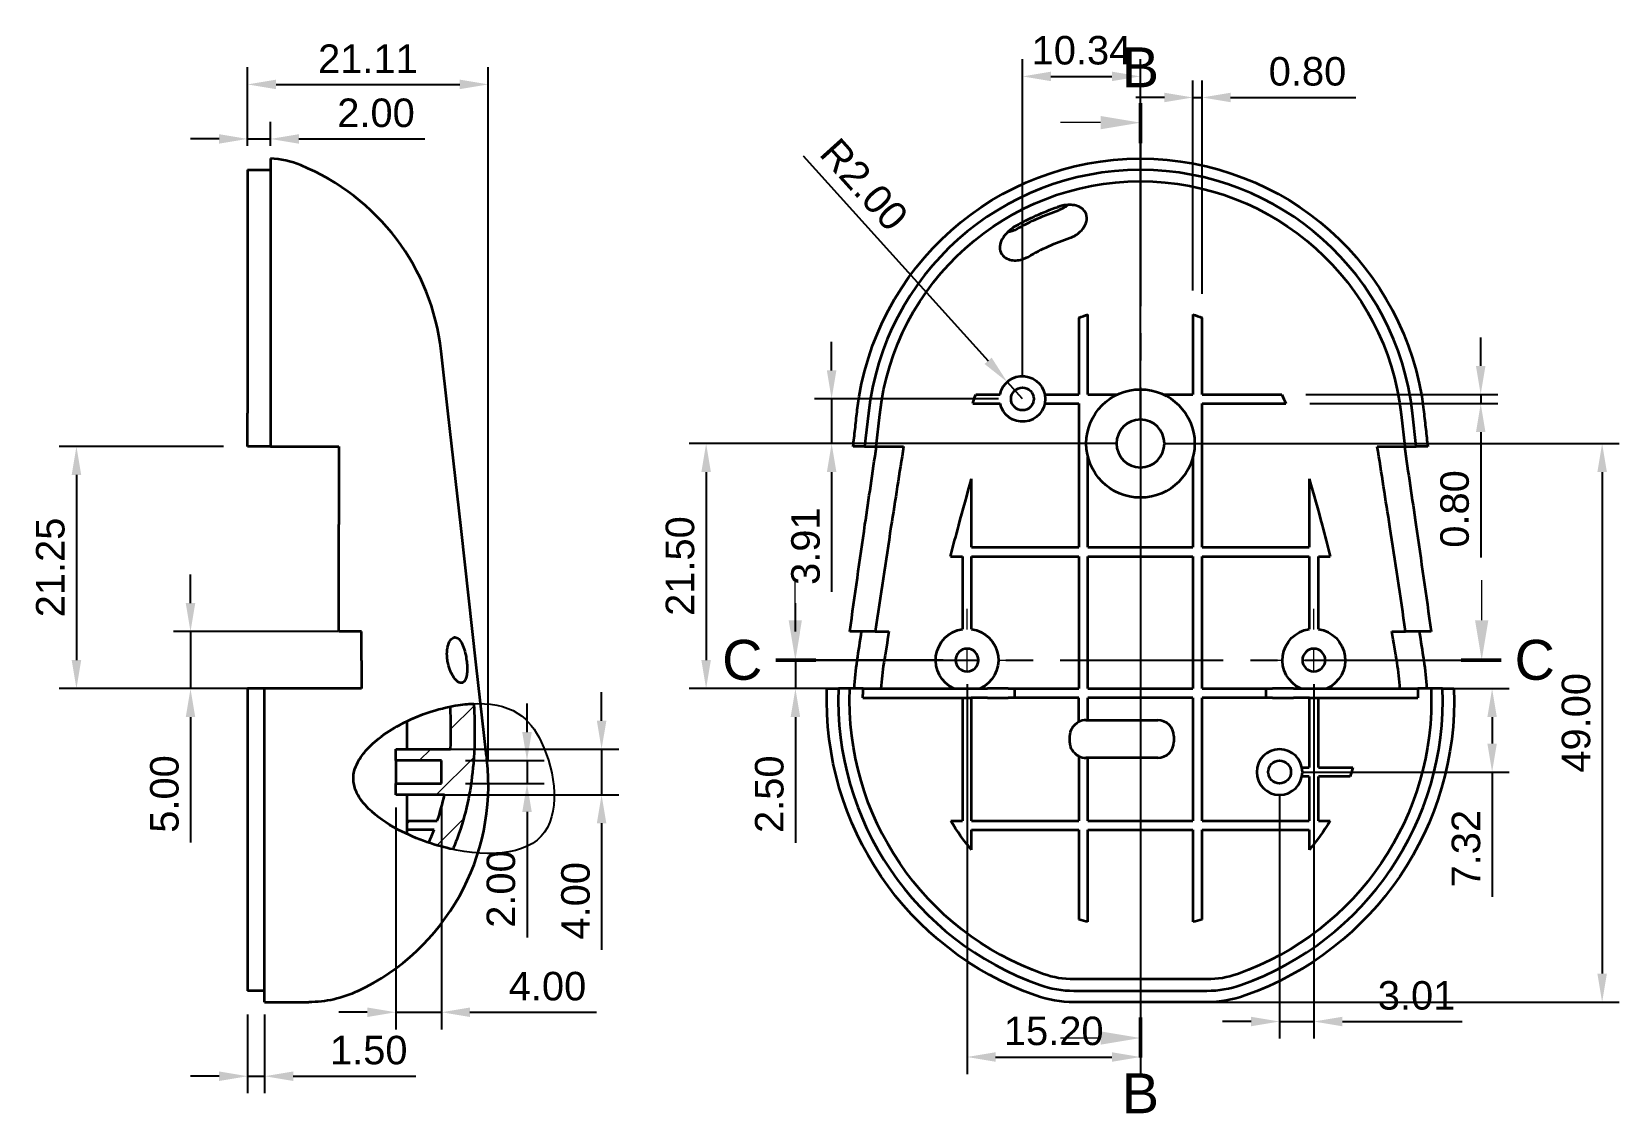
# Model space of a CAD drawing. Header units: millimetres. Extents: x 14 to 276, y 10 to 199.
# Drawn here: x 13.9 to 153, y 61.8 to 156.7 of the extents above; entities that cross this region are included whole.
import ezdxf

# ---------------------------------------------------------------- set-up
doc = ezdxf.new("R2010")
doc.units = ezdxf.units.MM
doc.header["$LTSCALE"] = 0.75
doc.linetypes.add('CENTER2', pattern=[28.575, 19.05, -3.175, 3.175, -3.175])
for name, color, linetype, lineweight in [('Breakout Section', 7, 'Continuous', 25), ('FD_Dimensions', 7, 'Continuous', 18), ('Hatching', 7, 'Continuous', 18), ('Section Lines', 7, 'CENTER2', 18), ('Smart Centers', 7, 'CENTER2', 18), ('Visible', 7, 'Continuous', 35)]:
    doc.layers.add(name, color=color, linetype=linetype, lineweight=lineweight)
doc.styles.get("Standard").update_dxf_attribs({"font": 'arial.ttf'})
doc.dimstyles.new('Dim-ISO-25', dxfattribs={"dimtxt": 2.5, "dimasz": 2.5, "dimexe": 1.5, "dimexo": 2.1, "dimgap": 1, "dimtad": 1, "dimzin": 0, "dimdsep": 46, "dimtxsty": 'Standard', "dimcen": 0, "dimazin": 0, "dimtp": 0.1, "dimtm": 0.1, "dimtfac": 0.72, "dimtmove": 0, "dimatfit": 3, "dimfxl": 1, "dimtzin": 0, "dimarcsym": 0})

# ---------------------------------------------------------------- blocks, each defined once
blk = doc.blocks.new('*U7')
at = {"layer": 'Smart Centers', "color": 0, "ltscale": 0.75, "transparency": 16777216}
blk.add_line((0, -36.450011), (0, 43.844778), dxfattribs=at)
blk = doc.blocks.new('*U10')
at = {"layer": 'Smart Centers', "color": 0, "ltscale": 0.75, "transparency": 16777216}
for p, q in [((0, 2.678906), (0, 4.5)), ((-15.058529, 0), (-2.678906, 0)), ((2.678906, 0), (4.5, 0)), ((0, -4.5), (0, -2.678906))]:
    blk.add_line(p, q, dxfattribs=at)
at = {"layer": 'Smart Centers', "color": 0, "linetype": 'Continuous', "ltscale": 0.75, "transparency": 16777216}
for p, q in [((-0.892969, 0), (0.892969, 0)), ((0, -0.892969), (0, 0.892969))]:
    blk.add_line(p, q, dxfattribs=at)
blk = doc.blocks.new('*U11')
at = {"layer": 'Smart Centers', "color": 0, "ltscale": 0.75, "transparency": 16777216}
for p, q in [((0, 2.678906), (0, 4.5)), ((-4.5, 0), (-2.678906, 0)), ((2.678906, 0), (14.716504, 0)), ((0, -4.5), (0, -2.678906))]:
    blk.add_line(p, q, dxfattribs=at)
at = {"layer": 'Smart Centers', "color": 0, "linetype": 'Continuous', "ltscale": 0.75, "transparency": 16777216}
for p, q in [((-0.892969, 0), (0.892969, 0)), ((0, -0.892969), (0, 0.892969))]:
    blk.add_line(p, q, dxfattribs=at)
blk = doc.blocks.new('*D59')
at = {"layer": 'Defpoints', "color": 0, "transparency": 16777216}
for p in [(53.887896, 152.056969), (32.779246, 144.556969), (53.887896, 90.601762)]:
    blk.add_point(p, dxfattribs=at)
at = {"layer": 'FD_Dimensions', "color": 0, "lineweight": -2, "transparency": 16777216}
for p, q in [((32.779246, 146.656969), (32.779246, 153.556969)), ((53.887896, 92.701762), (53.887896, 153.556969)), ((35.279246, 152.056969), (51.387896, 152.056969))]:
    blk.add_line(p, q, dxfattribs=at)
at = {"layer": 'FD_Dimensions', "color": 0, "transparency": 16777216}
for points in [[(35.279246, 152.473636), (35.279246, 151.640302), (32.779246, 152.056969)], [(51.387896, 152.473636), (51.387896, 151.640302), (53.887896, 152.056969)]]:
    blk.add_solid(points, dxfattribs=at)
at = {"layer": 'FD_Dimensions', "color": 0, "transparency": 16777216, "insert": (43.333571, 154.312085), "char_height": 2.5, "attachment_point": 5}
blk.add_mtext('21.11', dxfattribs=at)
blk = doc.blocks.new('*D60')
at = {"layer": 'Defpoints', "color": 0, "transparency": 16777216}
for p in [(123.461101, 124.856969), (123.79248, 124.056969), (140.88324, 124.056969)]:
    blk.add_point(p, dxfattribs=at)
at = {"layer": 'FD_Dimensions', "color": 0, "lineweight": -2, "transparency": 16777216}
for p, q in [((140.88324, 127.356969), (140.88324, 129.856969)), ((125.561101, 124.856969), (142.38324, 124.856969)), ((125.89248, 124.056969), (142.38324, 124.056969)), ((140.88324, 124.856969), (140.88324, 124.056969)), ((140.88324, 121.556969), (140.88324, 110.571635))]:
    blk.add_line(p, q, dxfattribs=at)
at = {"layer": 'FD_Dimensions', "color": 0, "transparency": 16777216}
for points in [[(140.466573, 127.356969), (141.299906, 127.356969), (140.88324, 124.856969)], [(140.466573, 121.556969), (141.299906, 121.556969), (140.88324, 124.056969)]]:
    blk.add_solid(points, dxfattribs=at)
at = {"layer": 'FD_Dimensions', "color": 0, "transparency": 16777216, "insert": (138.606807, 114.814302), "char_height": 2.5, "attachment_point": 5, "rotation": 90}
blk.add_mtext('0.80', dxfattribs=at)
blk = doc.blocks.new('*D61')
at = {"layer": 'Defpoints', "color": 0, "transparency": 16777216}
for p in [(111.05418, 120.556969), (72.9805, 99.056969), (106.45418, 99.056969)]:
    blk.add_point(p, dxfattribs=at)
at = {"layer": 'FD_Dimensions', "color": 0, "lineweight": -2, "transparency": 16777216}
for p, q in [((108.95418, 120.556969), (71.4805, 120.556969)), ((72.9805, 118.056969), (72.9805, 101.556969)), ((104.35418, 99.056969), (71.4805, 99.056969))]:
    blk.add_line(p, q, dxfattribs=at)
at = {"layer": 'FD_Dimensions', "color": 0, "transparency": 16777216}
for points in [[(72.563833, 118.056969), (73.397166, 118.056969), (72.9805, 120.556969)], [(72.563833, 101.556969), (73.397166, 101.556969), (72.9805, 99.056969)]]:
    blk.add_solid(points, dxfattribs=at)
at = {"layer": 'FD_Dimensions', "color": 0, "transparency": 16777216, "insert": (70.704067, 109.806969), "char_height": 2.5, "attachment_point": 5, "rotation": 90}
blk.add_mtext('21.50', dxfattribs=at)
blk = doc.blocks.new('*D62')
at = {"layer": 'Defpoints', "color": 0, "transparency": 16777216}
for p in [(126.25418, 101.556969), (123.24818, 91.739969), (123.24818, 69.854603)]:
    blk.add_point(p, dxfattribs=at)
at = {"layer": 'FD_Dimensions', "color": 0, "lineweight": -2, "transparency": 16777216}
for p, q in [((126.25418, 99.456969), (126.25418, 68.354603)), ((123.24818, 89.639969), (123.24818, 68.354603)), ((120.74818, 69.854603), (118.24818, 69.854603)), ((123.24818, 69.854603), (126.25418, 69.854603)), ((128.75418, 69.854603), (139.26373, 69.854603))]:
    blk.add_line(p, q, dxfattribs=at)
at = {"layer": 'FD_Dimensions', "color": 0, "transparency": 16777216}
for points in [[(120.74818, 70.27127), (120.74818, 69.437936), (123.24818, 69.854603)], [(128.75418, 70.27127), (128.75418, 69.437936), (126.25418, 69.854603)]]:
    blk.add_solid(points, dxfattribs=at)
at = {"layer": 'FD_Dimensions', "color": 0, "transparency": 16777216, "insert": (135.258955, 72.131888), "char_height": 2.5, "attachment_point": 5}
blk.add_mtext('3.01', dxfattribs=at)
blk = doc.blocks.new('*D63')
at = {"layer": 'Defpoints', "color": 0, "transparency": 16777216}
for p in [(122.639967, 99.056969), (141.881614, 99.056969), (123.24818, 91.739969)]:
    blk.add_point(p, dxfattribs=at)
at = {"layer": 'FD_Dimensions', "color": 0, "lineweight": -2, "transparency": 16777216}
for p, q in [((124.739967, 99.056969), (143.381614, 99.056969)), ((141.881614, 96.556969), (141.881614, 94.239969)), ((125.34818, 91.739969), (143.381614, 91.739969)), ((141.881614, 91.739969), (141.881614, 80.792152))]:
    blk.add_line(p, q, dxfattribs=at)
at = {"layer": 'FD_Dimensions', "color": 0, "transparency": 16777216}
for points in [[(141.464948, 96.556969), (142.298281, 96.556969), (141.881614, 99.056969)], [(141.464948, 94.239969), (142.298281, 94.239969), (141.881614, 91.739969)]]:
    blk.add_solid(points, dxfattribs=at)
at = {"layer": 'FD_Dimensions', "color": 0, "transparency": 16777216, "insert": (139.604329, 85.01606), "char_height": 2.5, "attachment_point": 5, "rotation": 90}
blk.add_mtext('7.32', dxfattribs=at)
blk = doc.blocks.new('*D64')
at = {"layer": 'Defpoints', "color": 0, "transparency": 16777216}
for p in [(111.05418, 152.759091), (100.71218, 124.468969), (111.05418, 120.556969)]:
    blk.add_point(p, dxfattribs=at)
at = {"layer": 'FD_Dimensions', "color": 0, "lineweight": -2, "transparency": 16777216}
for p, q in [((100.71218, 126.568969), (100.71218, 154.259091)), ((111.05418, 122.656969), (111.05418, 154.259091)), ((103.21218, 152.759091), (108.55418, 152.759091))]:
    blk.add_line(p, q, dxfattribs=at)
at = {"layer": 'FD_Dimensions', "color": 0, "transparency": 16777216}
for points in [[(103.21218, 153.175757), (103.21218, 152.342424), (100.71218, 152.759091)], [(108.55418, 153.175757), (108.55418, 152.342424), (111.05418, 152.759091)]]:
    blk.add_solid(points, dxfattribs=at)
at = {"layer": 'FD_Dimensions', "color": 0, "transparency": 16777216, "insert": (105.88318, 155.036376), "char_height": 2.5, "attachment_point": 5}
blk.add_mtext('10.34', dxfattribs=at)
blk = doc.blocks.new('*D65')
at = {"layer": 'Defpoints', "color": 0, "transparency": 16777216}
for p in [(116.45418, 150.910771), (115.65418, 131.879878), (116.45418, 131.578078)]:
    blk.add_point(p, dxfattribs=at)
at = {"layer": 'FD_Dimensions', "color": 0, "lineweight": -2, "transparency": 16777216}
for p, q in [((115.65418, 133.979878), (115.65418, 152.410771)), ((116.45418, 133.678078), (116.45418, 152.410771)), ((113.15418, 150.910771), (110.65418, 150.910771)), ((115.65418, 150.910771), (116.45418, 150.910771)), ((118.95418, 150.910771), (129.939515, 150.910771))]:
    blk.add_line(p, q, dxfattribs=at)
at = {"layer": 'FD_Dimensions', "color": 0, "transparency": 16777216}
for points in [[(113.15418, 151.327437), (113.15418, 150.494104), (115.65418, 150.910771)], [(118.95418, 151.327437), (118.95418, 150.494104), (116.45418, 150.910771)]]:
    blk.add_solid(points, dxfattribs=at)
at = {"layer": 'FD_Dimensions', "color": 0, "transparency": 16777216, "insert": (125.696847, 153.187203), "char_height": 2.5, "attachment_point": 5}
blk.add_mtext('0.80', dxfattribs=at)
blk = doc.blocks.new('*D66')
at = {"layer": 'Defpoints', "color": 0, "transparency": 16777216}
for p in [(100.71218, 124.468969), (83.981663, 120.556969), (111.05418, 120.556969)]:
    blk.add_point(p, dxfattribs=at)
at = {"layer": 'FD_Dimensions', "color": 0, "lineweight": -2, "transparency": 16777216}
for p, q in [((83.981663, 126.968969), (83.981663, 129.468969)), ((98.61218, 124.468969), (82.481663, 124.468969)), ((83.981663, 124.468969), (83.981663, 120.556969)), ((108.95418, 120.556969), (82.481663, 120.556969)), ((83.981663, 118.056969), (83.981663, 107.547419))]:
    blk.add_line(p, q, dxfattribs=at)
at = {"layer": 'FD_Dimensions', "color": 0, "transparency": 16777216}
for points in [[(83.564996, 126.968969), (84.39833, 126.968969), (83.981663, 124.468969)], [(83.564996, 118.056969), (84.39833, 118.056969), (83.981663, 120.556969)]]:
    blk.add_solid(points, dxfattribs=at)
at = {"layer": 'FD_Dimensions', "color": 0, "transparency": 16777216, "insert": (81.704378, 111.552194), "char_height": 2.5, "attachment_point": 5, "rotation": 90}
blk.add_mtext('3.91', dxfattribs=at)
blk = doc.blocks.new('*D67')
at = {"layer": 'Defpoints', "color": 0, "transparency": 16777216}
for p in [(99.372794, 125.954245), (100.71218, 124.468969)]:
    blk.add_point(p, dxfattribs=at)
at = {"layer": 'FD_Dimensions', "color": 0, "lineweight": -2, "transparency": 16777216}
for p, q in [((81.493047, 145.781508), (97.698562, 127.81084)), ((100.71218, 124.468969), (99.372794, 125.954245))]:
    blk.add_line(p, q, dxfattribs=at)
at = {"layer": 'FD_Dimensions', "color": 0, "transparency": 16777216}
blk.add_solid([(98.007994, 128.089879), (97.389129, 127.531801), (99.372794, 125.954245)], dxfattribs=at)
at = {"layer": 'FD_Dimensions', "color": 0, "transparency": 16777216, "insert": (86.826039, 143.266848), "char_height": 2.5, "attachment_point": 5, "rotation": 312.04337706}
blk.add_mtext('R2.00', dxfattribs=at)
blk = doc.blocks.new('*D69')
at = {"layer": 'Defpoints', "color": 0, "transparency": 16777216}
for p in [(111.05418, 120.556969), (95.85418, 101.556969), (111.05418, 66.741408)]:
    blk.add_point(p, dxfattribs=at)
at = {"layer": 'FD_Dimensions', "color": 0, "lineweight": -2, "transparency": 16777216}
for p, q in [((111.05418, 118.456969), (111.05418, 65.241408)), ((95.85418, 99.456969), (95.85418, 65.241408)), ((98.35418, 66.741408), (108.55418, 66.741408))]:
    blk.add_line(p, q, dxfattribs=at)
at = {"layer": 'FD_Dimensions', "color": 0, "transparency": 16777216}
for points in [[(98.35418, 67.158075), (98.35418, 66.324742), (95.85418, 66.741408)], [(108.55418, 67.158075), (108.55418, 66.324742), (111.05418, 66.741408)]]:
    blk.add_solid(points, dxfattribs=at)
at = {"layer": 'FD_Dimensions', "color": 0, "transparency": 16777216, "insert": (103.45418, 69.017841), "char_height": 2.5, "attachment_point": 5}
blk.add_mtext('15.20', dxfattribs=at)
blk = doc.blocks.new('*D81')
at = {"layer": 'Defpoints', "color": 0, "transparency": 16777216}
for p in [(32.779246, 120.306969), (17.779246, 99.056969), (32.779246, 99.056969)]:
    blk.add_point(p, dxfattribs=at)
at = {"layer": 'FD_Dimensions', "color": 0, "lineweight": -2, "transparency": 16777216}
for p, q in [((30.679246, 120.306969), (16.279246, 120.306969)), ((17.779246, 117.806969), (17.779246, 101.556969)), ((30.679246, 99.056969), (16.279246, 99.056969))]:
    blk.add_line(p, q, dxfattribs=at)
at = {"layer": 'FD_Dimensions', "color": 0, "transparency": 16777216}
for points in [[(17.36258, 117.806969), (18.195913, 117.806969), (17.779246, 120.306969)], [(17.36258, 101.556969), (18.195913, 101.556969), (17.779246, 99.056969)]]:
    blk.add_solid(points, dxfattribs=at)
at = {"layer": 'FD_Dimensions', "color": 0, "transparency": 16777216, "insert": (15.502814, 109.681969), "char_height": 2.5, "attachment_point": 5, "rotation": 90}
blk.add_mtext('21.25', dxfattribs=at)
blk = doc.blocks.new('*D82')
at = {"layer": 'Defpoints', "color": 0, "transparency": 16777216}
for p in [(42.836761, 104.056969), (27.779246, 99.056969), (42.779246, 99.056969)]:
    blk.add_point(p, dxfattribs=at)
at = {"layer": 'FD_Dimensions', "color": 0, "lineweight": -2, "transparency": 16777216}
for p, q in [((27.779246, 106.556969), (27.779246, 109.056969)), ((40.736761, 104.056969), (26.279246, 104.056969)), ((27.779246, 104.056969), (27.779246, 99.056969)), ((40.679246, 99.056969), (26.279246, 99.056969)), ((27.779246, 96.556969), (27.779246, 85.571635))]:
    blk.add_line(p, q, dxfattribs=at)
at = {"layer": 'FD_Dimensions', "color": 0, "transparency": 16777216}
for points in [[(27.36258, 106.556969), (28.195913, 106.556969), (27.779246, 104.056969)], [(27.36258, 96.556969), (28.195913, 96.556969), (27.779246, 99.056969)]]:
    blk.add_solid(points, dxfattribs=at)
at = {"layer": 'FD_Dimensions', "color": 0, "transparency": 16777216, "insert": (25.502814, 89.814302), "char_height": 2.5, "attachment_point": 5, "rotation": 90}
blk.add_mtext('5.00', dxfattribs=at)
blk = doc.blocks.new('*D83')
at = {"layer": 'Defpoints', "color": 0, "transparency": 16777216}
for p in [(49.779246, 92.739961), (49.779246, 90.739977), (57.279246, 90.739977)]:
    blk.add_point(p, dxfattribs=at)
at = {"layer": 'FD_Dimensions', "color": 0, "lineweight": -2, "transparency": 16777216}
for p, q in [((57.279246, 95.239961), (57.279246, 97.739961)), ((51.879246, 92.739961), (58.779246, 92.739961)), ((57.279246, 92.739961), (57.279246, 90.739977)), ((51.879246, 90.739977), (58.779246, 90.739977)), ((57.279246, 88.239977), (57.279246, 77.21201))]:
    blk.add_line(p, q, dxfattribs=at)
at = {"layer": 'FD_Dimensions', "color": 0, "transparency": 16777216}
for points in [[(56.86258, 95.239961), (57.695913, 95.239961), (57.279246, 92.739961)], [(56.86258, 88.239977), (57.695913, 88.239977), (57.279246, 90.739977)]]:
    blk.add_solid(points, dxfattribs=at)
at = {"layer": 'FD_Dimensions', "color": 0, "transparency": 16777216, "insert": (55.002814, 81.475993), "char_height": 2.5, "attachment_point": 5, "rotation": 90}
blk.add_mtext('2.00', dxfattribs=at)
blk = doc.blocks.new('*D84')
at = {"layer": 'Defpoints', "color": 0, "transparency": 16777216}
for p in [(45.779246, 90.739977), (49.779246, 90.739977), (49.779246, 70.666888)]:
    blk.add_point(p, dxfattribs=at)
at = {"layer": 'FD_Dimensions', "color": 0, "lineweight": -2, "transparency": 16777216}
for p, q in [((45.779246, 88.639977), (45.779246, 69.166888)), ((49.779246, 88.639977), (49.779246, 69.166888)), ((43.279246, 70.666888), (40.779246, 70.666888)), ((45.779246, 70.666888), (49.779246, 70.666888)), ((52.279246, 70.666888), (63.365195, 70.666888))]:
    blk.add_line(p, q, dxfattribs=at)
at = {"layer": 'FD_Dimensions', "color": 0, "transparency": 16777216}
for points in [[(43.279246, 71.083554), (43.279246, 70.250221), (45.779246, 70.666888)], [(52.279246, 71.083554), (52.279246, 70.250221), (49.779246, 70.666888)]]:
    blk.add_solid(points, dxfattribs=at)
at = {"layer": 'FD_Dimensions', "color": 0, "transparency": 16777216, "insert": (59.072221, 72.94332), "char_height": 2.5, "attachment_point": 5}
blk.add_mtext('4.00', dxfattribs=at)
blk = doc.blocks.new('*D85')
at = {"layer": 'Defpoints', "color": 0, "transparency": 16777216}
for p in [(45.779246, 93.739965), (45.779246, 89.739973), (63.817316, 89.739973)]:
    blk.add_point(p, dxfattribs=at)
at = {"layer": 'FD_Dimensions', "color": 0, "lineweight": -2, "transparency": 16777216}
for p, q in [((63.817316, 96.239965), (63.817316, 98.739965)), ((47.879246, 93.739965), (65.317316, 93.739965)), ((63.817316, 93.739965), (63.817316, 89.739973)), ((47.879246, 89.739973), (65.317316, 89.739973)), ((63.817316, 87.239973), (63.817316, 76.154025))]:
    blk.add_line(p, q, dxfattribs=at)
at = {"layer": 'FD_Dimensions', "color": 0, "transparency": 16777216}
for points in [[(63.400649, 96.239965), (64.233983, 96.239965), (63.817316, 93.739965)], [(63.400649, 87.239973), (64.233983, 87.239973), (63.817316, 89.739973)]]:
    blk.add_solid(points, dxfattribs=at)
at = {"layer": 'FD_Dimensions', "color": 0, "transparency": 16777216, "insert": (61.540884, 80.446999), "char_height": 2.5, "attachment_point": 5, "rotation": 90}
blk.add_mtext('4.00', dxfattribs=at)
blk = doc.blocks.new('*D92')
at = {"layer": 'Defpoints', "color": 0, "transparency": 16777216}
for p in [(32.779246, 72.556969), (34.279246, 72.556969), (34.279246, 65.056969)]:
    blk.add_point(p, dxfattribs=at)
at = {"layer": 'FD_Dimensions', "color": 0, "lineweight": -2, "transparency": 16777216}
for p, q in [((32.779246, 70.456969), (32.779246, 63.556969)), ((34.279246, 70.456969), (34.279246, 63.556969)), ((30.279246, 65.056969), (27.779246, 65.056969)), ((32.779246, 65.056969), (34.279246, 65.056969)), ((36.779246, 65.056969), (47.529246, 65.056969))]:
    blk.add_line(p, q, dxfattribs=at)
at = {"layer": 'FD_Dimensions', "color": 0, "transparency": 16777216}
for points in [[(30.279246, 65.473636), (30.279246, 64.640302), (32.779246, 65.056969)], [(36.779246, 65.473636), (36.779246, 64.640302), (34.279246, 65.056969)]]:
    blk.add_solid(points, dxfattribs=at)
at = {"layer": 'FD_Dimensions', "color": 0, "transparency": 16777216, "insert": (43.404246, 67.333401), "char_height": 2.5, "attachment_point": 5}
blk.add_mtext('1.50', dxfattribs=at)
blk = doc.blocks.new('*D93')
at = {"layer": 'Defpoints', "color": 0, "transparency": 16777216}
for p in [(34.779246, 147.273569), (32.779246, 144.556969), (34.779246, 144.556969)]:
    blk.add_point(p, dxfattribs=at)
at = {"layer": 'FD_Dimensions', "color": 0, "lineweight": -2, "transparency": 16777216}
for p, q in [((32.779246, 146.656969), (32.779246, 148.773569)), ((34.779246, 146.656969), (34.779246, 148.773569)), ((30.279246, 147.273569), (27.779246, 147.273569)), ((32.779246, 147.273569), (34.779246, 147.273569)), ((37.279246, 147.273569), (48.307214, 147.273569))]:
    blk.add_line(p, q, dxfattribs=at)
at = {"layer": 'FD_Dimensions', "color": 0, "transparency": 16777216}
for points in [[(30.279246, 147.690236), (30.279246, 146.856902), (32.779246, 147.273569)], [(37.279246, 147.690236), (37.279246, 146.856902), (34.779246, 147.273569)]]:
    blk.add_solid(points, dxfattribs=at)
at = {"layer": 'FD_Dimensions', "color": 0, "transparency": 16777216, "insert": (44.04323, 149.550001), "char_height": 2.5, "attachment_point": 5}
blk.add_mtext('2.00', dxfattribs=at)
blk = doc.blocks.new('*D100')
at = {"layer": 'Defpoints', "color": 0, "transparency": 16777216}
for p in [(111.05418, 120.556969), (105.223228, 71.556969), (151.528093, 71.556969)]:
    blk.add_point(p, dxfattribs=at)
at = {"layer": 'FD_Dimensions', "color": 0, "lineweight": -2, "transparency": 16777216}
for p, q in [((113.15418, 120.556969), (153.028093, 120.556969)), ((151.528093, 118.056969), (151.528093, 74.056969)), ((107.323228, 71.556969), (153.028093, 71.556969))]:
    blk.add_line(p, q, dxfattribs=at)
at = {"layer": 'FD_Dimensions', "color": 0, "transparency": 16777216}
for points in [[(151.111427, 118.056969), (151.94476, 118.056969), (151.528093, 120.556969)], [(151.111427, 74.056969), (151.94476, 74.056969), (151.528093, 71.556969)]]:
    blk.add_solid(points, dxfattribs=at)
at = {"layer": 'FD_Dimensions', "color": 0, "transparency": 16777216, "insert": (149.251661, 96.056969), "char_height": 2.5, "attachment_point": 5, "rotation": 90}
blk.add_mtext('49.00', dxfattribs=at)
blk = doc.blocks.new('*D101')
at = {"layer": 'Defpoints', "color": 0, "transparency": 16777216}
for p in [(95.85418, 101.556969), (80.807359, 99.056969), (88.307359, 99.056969)]:
    blk.add_point(p, dxfattribs=at)
at = {"layer": 'FD_Dimensions', "color": 0, "lineweight": -2, "transparency": 16777216}
for p, q in [((80.807359, 104.056969), (80.807359, 106.556969)), ((93.75418, 101.556969), (79.307359, 101.556969)), ((80.807359, 101.556969), (80.807359, 99.056969)), ((86.207359, 99.056969), (79.307359, 99.056969)), ((80.807359, 96.556969), (80.807359, 85.529002))]:
    blk.add_line(p, q, dxfattribs=at)
at = {"layer": 'FD_Dimensions', "color": 0, "transparency": 16777216}
for points in [[(80.390692, 104.056969), (81.224025, 104.056969), (80.807359, 101.556969)], [(80.390692, 96.556969), (81.224025, 96.556969), (80.807359, 99.056969)]]:
    blk.add_solid(points, dxfattribs=at)
at = {"layer": 'FD_Dimensions', "color": 0, "transparency": 16777216, "insert": (78.530926, 89.792985), "char_height": 2.5, "attachment_point": 5, "rotation": 90}
blk.add_mtext('2.50', dxfattribs=at)

msp = doc.modelspace()

# ---------------------------------------------------------------- hatches: boundary and pattern name
at = {"layer": 'Hatching'}
h = msp.add_hatch(dxfattribs=at)
h.set_pattern_fill('ANSI31', color=256, style=0)
edge = h.paths.add_edge_path(flags=0)
edge.add_spline(control_points=[(50.772, 84.96), (50.964, 85.408), (51.144, 85.872), (52.005, 88.339), (52.402, 90.392), (52.685, 93.78), (52.71, 95.07), (52.663, 96.814), (52.642, 97.278), (52.615, 97.74)], knot_values=[-1.6669041, -1.6669041, -1.6669041, -1.6669041, -1.5407143, -1.5407143, -1.0162153, -1.0162153, -0.6973387, -0.6973387, -0.5824196, -0.5824196, -0.5824196, -0.5824196], degree=3, periodic=0)
edge.add_spline(control_points=[(50.561, 97.487), (50.804, 97.536), (51.032, 97.576), (51.83, 97.697), (52.289, 97.728), (52.615, 97.74)], knot_values=[4.0418986, 4.0418986, 4.0418986, 4.0418986, 4.1806662, 4.1806662, 4.5643607, 4.5643607, 4.5643607, 4.5643607], degree=3, periodic=0)
edge.add_line((50.561, 97.487), (50.561, 97.487))
edge.add_spline(control_points=[(50.561, 97.487), (50.617, 96.402), (50.631, 95.304), (50.582, 94.061), (50.575, 93.901), (50.566, 93.74)], knot_values=[-0.4884054, -0.4884054, -0.4884054, -0.4884054, -0.1664565, -0.1664565, -0.1185432, -0.1185432, -0.1185432, -0.1185432], degree=3, periodic=0)
edge.add_line((50.566, 93.74), (45.779, 93.74))
edge.add_line((45.779, 93.74), (45.779, 92.74))
edge.add_line((45.779, 92.74), (49.779, 92.74))
edge.add_line((49.779, 92.74), (49.779, 90.74))
edge.add_line((49.779, 90.74), (45.779, 90.74))
edge.add_line((45.779, 90.74), (45.779, 89.74))
edge.add_line((45.779, 89.74), (50.042, 89.74))
edge.add_spline(control_points=[(50.042, 89.74), (50.023, 89.651), (50.003, 89.562), (49.826, 88.79), (49.638, 88.117), (49.416, 87.457)], knot_values=[-1.1256835, -1.1256835, -1.1256835, -1.1256835, -1.098579, -1.098579, -0.8899406, -0.8899406, -0.8899406, -0.8899406], degree=3, periodic=0)
edge.add_line((49.416, 87.457), (46.779, 87.457))
edge.add_line((46.779, 87.457), (46.779, 86.657))
edge.add_line((46.779, 86.657), (49.127, 86.657))
edge.add_spline(control_points=[(49.127, 86.657), (48.983, 86.281), (48.826, 85.909), (48.658, 85.542)], knot_values=[-0.9839338, -0.9839338, -0.9839338, -0.9839338, -0.8620655, -0.8620655, -0.8620655, -0.8620655], degree=3, periodic=0)
edge.add_line((48.658, 85.542), (48.658, 85.543))
edge.add_spline(control_points=[(48.658, 85.543), (49.42, 85.286), (50.142, 85.095), (50.772, 84.96)], knot_values=[0, 0, 0, 0, 0.5126665, 0.5126665, 0.5126665, 0.5126665], degree=3, periodic=0)

# ---------------------------------------------------------------- linework, layer by layer
at = {"layer": 'Breakout Section', "transparency": 33554432}
msp.add_open_spline([(56.482, 96.888, -47.43), (52.167, 99.645, -47.43), (30.634, 90.367, -47.43), (61.111, 80.182, -47.43), (59.666, 93.17, -47.43), (57.378, 96.315, -47.43), (56.482, 96.888, -47.43)], degree=3, knots=[0, 0, 0, 0, 15.5436924, 32.7541832, 41.0414217, 44.2690611, 44.2690611, 44.2690611, 44.2690611], dxfattribs=at)
at = {"layer": 'Section Lines', "lineweight": 50}
for p, q in [((111.054, 150.402), (111.054, 146.902)), ((79.096, 101.557), (82.596, 101.557)), ((142.671, 101.557), (139.171, 101.557)), ((111.054, 66.707), (111.054, 70.207))]:
    msp.add_line(p, q, dxfattribs=at)
at = {"layer": 'Section Lines'}
for p, q in [((107.554, 148.702), (104.054, 148.702)), ((80.796, 105.057), (80.796, 108.557)), ((140.971, 105.057), (140.971, 108.557)), ((107.554, 68.407), (104.054, 68.407))]:
    msp.add_line(p, q, dxfattribs=at)
at = {"layer": 'Section Lines', "lineweight": 25}
for p, q in [((111.054, 146.902), (111.054, 70.207)), ((82.596, 101.557), (139.171, 101.557))]:
    msp.add_line(p, q, dxfattribs=at)
at = {"layer": 'Section Lines'}
for points in [[(107.554, 149.285), (111.054, 148.702), (107.554, 148.118)], [(81.379, 105.057), (80.796, 101.557), (80.212, 105.057)], [(141.554, 105.057), (140.971, 101.557), (140.387, 105.057)], [(107.554, 68.99), (111.054, 68.407), (107.554, 67.824)]]:
    msp.add_solid(points, dxfattribs=at)
at = {"layer": 'Visible', "extrusion": (0, 1, 0)}
for p, q in [((34.779, 145.549), (34.779, 123.496)), ((32.779, 144.557), (32.779, 123.224)), ((32.779, 144.557), (34.779, 144.557)), ((105.654, 131.578), (105.654, 124.857)), ((106.454, 124.857), (106.454, 131.88)), ((115.654, 131.88), (115.654, 124.857)), ((116.454, 124.857), (116.454, 131.578)), ((50.342, 123.416), (49.754, 128.671)), ((96.35, 124.057), (98.755, 124.057)), ((96.614, 124.857), (98.75, 124.857)), ((102.669, 124.057), (105.654, 124.057)), ((102.674, 124.857), (105.654, 124.857)), ((105.654, 124.057), (105.654, 111.457)), ((106.454, 124.857), (109.036, 124.857)), ((113.072, 124.857), (115.654, 124.857)), ((116.454, 124.857), (123.461, 124.857)), ((116.454, 111.457), (116.454, 124.057)), ((116.454, 124.057), (123.792, 124.057)), ((32.779, 120.307), (32.779, 123.224)), ((34.779, 123.496), (34.779, 123.34)), ((34.779, 123.34), (34.779, 120.307)), ((51.497, 113.091), (50.342, 123.416)), ((87.203, 123.224), (86.877, 120.307)), ((87.883, 120.307), (88.197, 123.113)), ((133.912, 123.113), (134.225, 120.307)), ((135.232, 120.307), (134.906, 123.224)), ((34.779, 120.307), (32.779, 120.307)), ((34.779, 120.307), (37.186, 120.307)), ((40.779, 120.307), (40.779, 113.438)), ((86.877, 120.307), (85.872, 120.307)), ((86.877, 120.307), (87.883, 120.307)), ((87.883, 120.307), (88.201, 120.307)), ((88.201, 120.307), (90.292, 120.307)), ((131.816, 120.307), (133.908, 120.307)), ((133.908, 120.307), (134.225, 120.307)), ((134.225, 120.307), (135.232, 120.307)), ((136.237, 120.307), (135.232, 120.307)), ((106.454, 111.457), (106.454, 119.373)), ((115.654, 119.373), (115.654, 111.457)), ((96.254, 111.457), (96.254, 117.447)), ((125.854, 117.447), (125.854, 111.457)), ((40.779, 104.057), (40.779, 113.438)), ((52.835, 101.131), (51.497, 113.091)), ((96.254, 111.457), (105.654, 111.457)), ((106.454, 111.457), (115.654, 111.457)), ((116.454, 111.457), (125.854, 111.457)), ((94.409, 110.657), (95.454, 110.657)), ((95.454, 110.657), (95.454, 104.278)), ((96.254, 104.278), (96.254, 110.657)), ((96.254, 110.657), (105.654, 110.657)), ((105.654, 110.657), (105.654, 99.057)), ((106.454, 99.057), (106.454, 110.657)), ((106.454, 110.657), (115.654, 110.657)), ((115.654, 110.657), (115.654, 99.057)), ((116.454, 99.057), (116.454, 110.657)), ((116.454, 110.657), (125.854, 110.657)), ((125.854, 110.657), (125.854, 104.278)), ((126.654, 104.278), (126.654, 110.657)), ((126.654, 110.657), (127.7, 110.657)), ((42.779, 104.057), (40.779, 104.057)), ((42.779, 101.52), (42.779, 104.057)), ((87.81, 104.057), (85.575, 104.057)), ((87.81, 104.057), (89.005, 104.057)), ((133.103, 104.057), (134.298, 104.057)), ((136.534, 104.057), (134.298, 104.057)), ((42.779, 101.52), (42.779, 99.057)), ((53.699, 93.406), (52.835, 101.131)), ((34.279, 99.057), (32.779, 99.057)), ((32.779, 99.057), (32.779, 73.071)), ((34.938, 99.057), (34.279, 99.057)), ((34.279, 72.128), (34.279, 99.057)), ((36.602, 99.057), (34.938, 99.057)), ((37.181, 99.057), (36.602, 99.057)), ((42.779, 99.057), (37.181, 99.057)), ((83.572, 99.057), (84.573, 99.057)), ((85.574, 99.057), (84.573, 99.057)), ((85.705, 99.057), (85.574, 99.057)), ((85.828, 99.057), (85.705, 99.057)), ((86.751, 99.057), (85.828, 99.057)), ((86.751, 99.057), (96.226, 99.057)), ((96.226, 99.057), (97.64, 99.057)), ((99.468, 99.057), (97.64, 99.057)), ((99.468, 99.057), (100.054, 99.057)), ((100.054, 99.057), (105.654, 99.057)), ((100.054, 98.257), (100.054, 99.057)), ((106.454, 99.057), (115.654, 99.057)), ((116.454, 99.057), (122.054, 99.057)), ((122.054, 99.057), (122.64, 99.057)), ((122.054, 99.057), (122.054, 98.257)), ((124.468, 99.057), (122.64, 99.057)), ((124.468, 99.057), (125.883, 99.057)), ((125.883, 99.057), (135.357, 99.057)), ((136.281, 99.057), (135.357, 99.057)), ((136.403, 99.057), (136.281, 99.057)), ((136.535, 99.057), (136.403, 99.057)), ((137.535, 99.057), (136.535, 99.057)), ((137.535, 99.057), (138.536, 99.057)), ((86.726, 98.257), (96.226, 98.257)), ((95.454, 98.257), (95.454, 87.457)), ((97.64, 98.257), (96.226, 98.257)), ((96.254, 87.457), (96.254, 98.257)), ((97.64, 98.257), (99.468, 98.257)), ((100.054, 98.257), (99.468, 98.257)), ((105.654, 98.257), (100.054, 98.257)), ((105.654, 96.142), (105.654, 98.257)), ((106.454, 96.287), (106.454, 98.257)), ((115.654, 98.257), (106.454, 98.257)), ((115.654, 98.257), (115.654, 87.457)), ((116.454, 87.457), (116.454, 98.257)), ((122.054, 98.257), (116.454, 98.257)), ((122.64, 98.257), (122.054, 98.257)), ((122.64, 98.257), (124.468, 98.257)), ((125.883, 98.257), (124.468, 98.257)), ((125.854, 98.257), (125.854, 92.14)), ((125.883, 98.257), (135.382, 98.257)), ((126.654, 92.14), (126.654, 98.257)), ((46.779, 93.74), (46.779, 96.21)), ((106.274, 96.287), (106.454, 96.287)), ((106.454, 96.287), (112.574, 96.287)), ((104.874, 94.387), (104.874, 94.887)), ((113.974, 94.887), (113.974, 94.387)), ((45.779, 93.74), (50.566, 93.74)), ((45.779, 92.74), (45.779, 93.74)), ((53.73, 93.13), (53.699, 93.406)), ((49.779, 92.74), (45.779, 92.74)), ((45.779, 92.74), (45.779, 90.74)), ((49.779, 90.74), (49.779, 92.74)), ((53.764, 92.825), (53.746, 92.987)), ((105.654, 93.132), (105.654, 87.457)), ((106.454, 92.987), (106.274, 92.987)), ((106.454, 87.457), (106.454, 92.987)), ((108.663, 92.987), (106.454, 92.987)), ((112.574, 92.987), (108.663, 92.987)), ((125.208, 92.14), (125.854, 92.14)), ((126.654, 92.14), (129.677, 92.14)), ((45.779, 90.74), (49.779, 90.74)), ((45.779, 89.74), (45.779, 90.74)), ((125.854, 91.34), (125.208, 91.34)), ((125.854, 91.34), (125.854, 87.457)), ((126.654, 87.457), (126.654, 91.34)), ((129.436, 91.34), (126.654, 91.34)), ((50.042, 89.74), (45.779, 89.74)), ((46.779, 87.457), (46.779, 89.74)), ((46.779, 87.457), (49.416, 87.457)), ((46.779, 86.657), (46.779, 87.457)), ((49.127, 86.657), (46.779, 86.657)), ((46.779, 86.29), (46.779, 86.657)), ((94.436, 87.457), (95.454, 87.457)), ((96.254, 87.457), (105.654, 87.457)), ((96.254, 84.907), (96.254, 86.657)), ((96.254, 86.657), (105.654, 86.657)), ((105.654, 86.657), (105.654, 78.806)), ((106.454, 87.457), (115.654, 87.457)), ((106.454, 78.592), (106.454, 86.657)), ((106.454, 86.657), (115.654, 86.657)), ((115.654, 86.657), (115.654, 78.592)), ((116.454, 87.457), (125.854, 87.457)), ((116.454, 78.806), (116.454, 86.657)), ((116.454, 86.657), (125.854, 86.657)), ((125.854, 86.657), (125.854, 84.907)), ((126.654, 87.457), (127.672, 87.457)), ((32.779, 73.071), (32.779, 72.557)), ((34.279, 72.557), (32.779, 72.557)), ((116.885, 73.557), (105.223, 73.557)), ((105.223, 72.557), (116.885, 72.557)), ((34.279, 71.557), (34.279, 72.128)), ((34.279, 71.557), (34.728, 71.557)), ((34.728, 71.557), (35.932, 71.557)), ((35.932, 71.557), (38.153, 71.557)), ((116.885, 71.557), (105.223, 71.557))]:
    msp.add_line(p, q, dxfattribs=at)
at = {"layer": 'Visible'}
for centre, radius in [((100.712, 124.469), 1), ((111.054, 120.557), 4.75), ((123.248, 91.74), 1)]:
    msp.add_circle(centre, radius, dxfattribs=at)
at = {"layer": 'Visible', "extrusion": (1e-16, 0, -1)}
for centre, radius in [((-111.054, 120.557), 2.1), ((-95.854, 101.557), 1), ((-126.254, 101.557), 1), ((-123.248, 91.74), 2)]:
    msp.add_circle(centre, radius, dxfattribs=at)
at = {"layer": 'Visible'}
for centre, radius, start, end in [((34.414, 137.557), 8, 67.79015, 87.38569), ((29.878, 126.447), 20, 6.38236, 67.79015), ((111.054, 120.557), 24, 6.37937, 173.62063), ((111.054, 98.057), 26.5, 177.83738, 250.53705), ((111.054, 98.057), 26.5, 289.46295, 2.16262), ((16.798, 95.568), 33.817, 356.90062, 3.25204), ((106.274, 94.887), 1.4, 116.28632, 152.1785), ((106.274, 94.887), 1.4, 90, 116.28632), ((112.574, 94.887), 1.4, 0, 90), ((112.574, 94.387), 1.4, 270, 0), ((33.888, 90.602), 20, 295.24676, 6.38236), ((106.274, 94.387), 1.4, 243.71368, 270), ((28.991, 94.287), 21.536, 341.50957, 347.81087), ((105.223, 81.557), 9, 250.53705, 270), ((116.885, 81.557), 9, 270, 289.46295)]:
    msp.add_arc(centre, radius, start, end, dxfattribs=at)
at = {"layer": 'Visible', "extrusion": (1e-16, 0, -1)}
for centre, radius, start, end in [((-111.054, 120.551), 24.998, 6.76602, 173.23398), ((-111.054, 120.557), 23, 6.37937, 173.62063), ((-111.052, 120.428), 22.101, 60.4064, 70.79949), ((-111.048, 120.238), 21.991, 60.56495, 71.00901), ((-102.95, 143.796), 2.921, 232.28556, 251.18582), ((-98.809, 141.897), 2.888, 240.2597, 258.67864), ((-110.93, 118.804), 13.82, 67.55832, 71.10366), ((-111.178, 118.804), 13.82, 108.89634, 112.44168), ((-100.712, 124.469), 2, 11.18631, 348.11196), ((-95.854, 101.557), 2.75, 294.61998, 81.6364), ((-95.854, 101.557), 2.75, 98.3636, 245.38002), ((-126.254, 101.557), 2.75, 294.61998, 81.6364), ((-126.254, 101.557), 2.75, 98.3636, 245.38002), ((-111.054, 98.057), 27.5, 289.46295, 2.08394), ((-111.054, 98.057), 25.5, 289.46295, 2.24747), ((-111.054, 98.057), 25.5, 177.75253, 250.53705), ((-111.054, 98.057), 27.5, 177.91606, 250.53705), ((-106.274, 94.887), 1.4, 0, 27.8215), ((-106.274, 94.387), 1.4, 296.28632, 0), ((-110.959, 97.312), 19.238, 319.84902, 329.18612), ((-111.158, 97.306), 19.228, 210.81138, 220.15348), ((-111.052, 97.434), 19.394, 283.71273, 286.15898), ((-111.057, 97.434), 19.394, 253.84102, 256.28727), ((-105.223, 81.557), 8, 270, 289.46295), ((-116.885, 81.557), 8, 250.53705, 270), ((-105.223, 81.557), 10, 270, 289.46295), ((-116.885, 81.557), 10, 250.53705, 270)]:
    msp.add_arc(centre, radius, start, end, dxfattribs=at)
at = {"layer": 'Visible', "extrusion": (-2e-16, 0, -1)}
msp.add_arc((-38.153, 81.557), 10, 244.75324, 270, dxfattribs=at)
at = {"layer": 'Visible', "extrusion": (1e-16, 0, -1)}
for centre, major_axis, start_param, end_param in [((97.305, 28.993), (15.81, 179.907), -1.1501459, -1.0919612), ((92.591, -24.647), (14.229, 161.917), -0.5912988, -0.559848), ((129.517, -24.647), (-14.229, 161.917), 0.559848, 0.5912988), ((124.804, 28.993), (-15.81, 179.907), 1.0919612, 1.1501459), ((95.734, 11.113), (15.81, 179.907), -1.0540459, -1.0376547), ((126.375, 11.113), (-15.81, 179.907), 1.0376547, 1.0540459)]:
    msp.add_ellipse(centre, major_axis=major_axis, ratio=0.1107415, start_param=start_param, end_param=end_param, dxfattribs=at)
at = {"layer": 'Visible'}
for centre, major_axis, start_param, end_param in [((97.305, 28.993), (14.229, 161.917), 1.0333552, 1.0985016), ((124.804, 28.993), (-14.229, 161.917), -1.0985016, -1.0333552), ((95.734, 11.113), (14.229, 161.917), 0.9691479, 0.9896855), ((126.375, 11.113), (-14.229, 161.917), -0.9896855, -0.9691479)]:
    msp.add_ellipse(centre, major_axis=major_axis, ratio=0.1107415, start_param=start_param, end_param=end_param, dxfattribs=at)
for points, knots in [([(104.875, 138.598), (104.95, 138.623), (105.022, 138.651), (105.187, 138.723), (105.277, 138.77), (105.521, 138.915), (105.662, 139.024), (105.957, 139.307), (106.088, 139.487), (106.303, 139.906), (106.358, 140.145), (106.346, 140.595), (106.272, 140.806), (106.022, 141.125), (105.865, 141.246), (105.505, 141.404), (105.317, 141.453), (104.946, 141.491), (104.775, 141.492), (104.449, 141.464), (104.299, 141.44), (104.057, 141.384), (103.968, 141.359), (103.847, 141.321), (103.816, 141.31), (103.784, 141.299)], [-0.9951182, -0.9951182, -0.9951182, -0.9951182, -0.97149003, -0.97149003, -0.94046809, -0.94046809, -0.88273224, -0.88273224, -0.80077355, -0.80077355, -0.69161921, -0.69161921, -0.57679155, -0.57679155, -0.48147202, -0.48147202, -0.40395949, -0.40395949, -0.34535178, -0.34535178, -0.29769502, -0.29769502, -0.26963763, -0.26963763, -0.25951005, -0.25951005, -0.25951005, -0.25951005]), ([(100.138, 139.646), (100.127, 139.639), (100.115, 139.633), (100.027, 139.582), (99.952, 139.534), (99.769, 139.409), (99.665, 139.328), (99.354, 139.06), (99.177, 138.862), (98.893, 138.438), (98.797, 138.215), (98.702, 137.747), (98.726, 137.508), (98.905, 137.119), (99.044, 136.96), (99.378, 136.749), (99.554, 136.68), (99.915, 136.616), (100.088, 136.608), (100.444, 136.643), (100.621, 136.683), (100.893, 136.779), (100.986, 136.819), (101.128, 136.89), (101.179, 136.917), (101.229, 136.946)], [-1.22052899, -1.22052899, -1.22052899, -1.22052899, -1.2166078, -1.2166078, -1.1898564, -1.1898564, -1.14917478, -1.14917478, -1.05989794, -1.05989794, -0.96005507, -0.96005507, -0.84012739, -0.84012739, -0.73499919, -0.73499919, -0.65420295, -0.65420295, -0.59121574, -0.59121574, -0.53282977, -0.53282977, -0.50198344, -0.50198344, -0.48464769, -0.48464769, -0.48464769, -0.48464769]), ([(85.872, 120.307), (85.928, 120.809), (85.984, 121.311), (86.098, 122.322), (86.155, 122.831), (86.213, 123.34)], [-0.30523693, -0.30523693, -0.30523693, -0.30523693, -0.15364708, -0.15364708, 0, 0, 0, 0]), ([(86.213, 123.34), (86.216, 123.366), (86.219, 123.392), (86.225, 123.444), (86.228, 123.47), (86.231, 123.496)], [-0.015704261, -0.015704261, -0.015704261, -0.015704261, -0.007851864, -0.007851864, 0, 0, 0, 0]), ([(135.878, 123.496), (135.881, 123.47), (135.884, 123.444), (135.89, 123.392), (135.893, 123.366), (135.896, 123.34)], [-0.015704259, -0.015704259, -0.015704259, -0.015704259, -0.007852391, -0.007852391, 0, 0, 0, 0]), ([(135.896, 123.34), (135.953, 122.831), (136.01, 122.321), (136.124, 121.31), (136.18, 120.808), (136.237, 120.307)], [-0.30748085, -0.30748085, -0.30748085, -0.30748085, -0.15362633, -0.15362633, -0.00224389, -0.00224389, -0.00224389, -0.00224389]), ([(50.288, 101.688), (50.286, 101.703), (50.284, 101.718), (50.283, 101.732), (50.255, 101.978), (50.254, 102.236), (50.308, 102.7), (50.364, 102.905), (50.506, 103.237), (50.606, 103.377), (50.822, 103.544), (50.939, 103.572), (51.154, 103.527), (51.268, 103.454), (51.48, 103.203), (51.578, 103.025), (51.736, 102.637), (51.809, 102.404), (51.915, 101.95), (51.953, 101.735), (51.981, 101.527)], [-0.00439439, -0.00439439, -0.00439439, -0.00439439, 0, 0, 0, 0.07441372, 0.07441372, 0.14882743, 0.14882743, 0.23164255, 0.23164255, 0.31445767, 0.31445767, 0.39627262, 0.39627262, 0.47808757, 0.47808757, 0.55413338, 0.55413338, 0.61573333, 0.61573333, 0.61573333, 0.61573333]), ([(51.981, 101.527), (51.997, 101.402), (52.01, 101.278), (52.028, 101.014), (52.032, 100.877), (52.028, 100.577), (52.016, 100.42), (51.964, 100.083), (51.916, 99.921), (51.78, 99.672), (51.691, 99.594), (51.48, 99.538), (51.356, 99.57), (51.108, 99.74), (50.984, 99.871), (50.762, 100.197), (50.663, 100.382), (50.492, 100.793), (50.42, 101.016), (50.332, 101.395), (50.306, 101.541), (50.288, 101.688)], [-0.67016884, -0.67016884, -0.67016884, -0.67016884, -0.63247013, -0.63247013, -0.58920733, -0.58920733, -0.53392863, -0.53392863, -0.45654427, -0.45654427, -0.37283917, -0.37283917, -0.28103658, -0.28103658, -0.19442165, -0.19442165, -0.11794207, -0.11794207, -0.04452007, -0.04452007, 0, 0, 0, 0]), ([(50.772, 84.96), (49.428, 85.247), (47.659, 85.795), (45.003, 87.207), (44.091, 87.831), (42.959, 88.954), (42.607, 89.412), (42.224, 90.191), (42.11, 90.529), (42.047, 91.113), (42.042, 91.422), (42.202, 92.081), (42.31, 92.349), (42.605, 92.909), (42.804, 93.195), (43.369, 93.885), (43.801, 94.297), (44.883, 95.15), (45.503, 95.538), (47.007, 96.355), (47.956, 96.749), (49.795, 97.341), (50.594, 97.509), (51.83, 97.697), (52.289, 97.728), (52.615, 97.74)], [0, 0, 0, 0, 1.0946887, 1.0946887, 1.7461698, 1.7461698, 2.1531179, 2.1531179, 2.415332, 2.415332, 2.5747491, 2.5747491, 2.6909179, 2.6909179, 2.8307049, 2.8307049, 3.0592068, 3.0592068, 3.3355303, 3.3355303, 3.7555151, 3.7555151, 4.1806662, 4.1806662, 4.5643607, 4.5643607, 4.5643607, 4.5643607]), ([(52.615, 97.74), (52.642, 97.278), (52.663, 96.814), (52.71, 95.07), (52.685, 93.78), (52.402, 90.392), (52.005, 88.339), (51.144, 85.872), (50.964, 85.408), (50.772, 84.96)], [-1.6669041, -1.6669041, -1.6669041, -1.6669041, -1.551985, -1.551985, -1.2331084, -1.2331084, -0.7086094, -0.7086094, -0.5824196, -0.5824196, -0.5824196, -0.5824196]), ([(53.73, 93.13), (53.735, 93.087), (53.738, 93.053), (53.744, 93.005), (53.745, 92.991), (53.746, 92.988)], [-0.059210158, -0.059210158, -0.059210158, -0.059210158, -0.029519669, -0.029519669, 0, 0, 0, 0])]:
    msp.add_open_spline(points, degree=3, knots=knots, dxfattribs=at)
for points in [[(101.229, 136.946), (102.386, 137.622), (103.609, 138.175), (104.875, 138.598)], [(96.35, 124.057), (96.431, 124.326), (96.519, 124.593), (96.614, 124.857)], [(123.461, 124.857), (123.58, 124.594), (123.691, 124.327), (123.792, 124.057)], [(86.907, 113.438), (87.241, 115.726), (87.578, 118.019), (87.916, 120.307)], [(90.292, 120.307), (89.92, 117.953), (89.551, 115.592), (89.186, 113.238)], [(132.922, 113.238), (132.558, 115.592), (132.189, 117.953), (131.816, 120.307)], [(134.192, 120.307), (134.53, 118.019), (134.867, 115.726), (135.202, 113.438)], [(95.126, 113.387), (95.488, 114.737), (95.865, 116.098), (96.254, 117.447)], [(125.854, 117.447), (126.243, 116.098), (126.62, 114.737), (126.983, 113.387)], [(85.973, 99.057), (86.016, 99.881), (86.099, 100.703), (86.223, 101.52)], [(88.557, 101.314), (88.436, 100.566), (88.353, 99.813), (88.307, 99.057)], [(133.801, 99.057), (133.756, 99.813), (133.672, 100.566), (133.551, 101.314)], [(135.886, 101.52), (136.009, 100.703), (136.093, 99.881), (136.135, 99.057)], [(86.726, 98.257), (86.73, 98.524), (86.739, 98.79), (86.751, 99.057)], [(135.357, 99.057), (135.37, 98.79), (135.378, 98.524), (135.382, 98.257)], [(53.746, 92.987), (53.746, 92.987), (53.746, 92.988), (53.746, 92.988)], [(129.677, 92.14), (129.603, 91.872), (129.522, 91.605), (129.436, 91.34)], [(48.658, 85.542), (48.826, 85.909), (48.983, 86.281), (49.127, 86.657)]]:
    msp.add_open_spline(points, degree=3, dxfattribs=at)
at = {"layer": 'Visible', "extrusion": (0, 0.000337603, -1)}
msp.add_open_spline([(37.186, 120.307), (38.434, 120.307), (39.638, 120.307), (40.779, 120.307)], degree=3, dxfattribs=at)

# ---------------------------------------------------------------- block references
at = {"layer": 'Smart Centers', "ltscale": 0.75}
for name, p in [('*U7', (111.054, 104.857)), ('*U10', (95.854, 101.557)), ('*U11', (126.254, 101.557))]:
    msp.add_blockref(name, p, dxfattribs=at)

# ---------------------------------------------------------------- texts
at = {"layer": 'Section Lines', "char_height": 3.5, "attachment_point": 5}
for s, insert in [('B', (111.054, 153.552)), ('C', (76.149, 101.557)), ('C', (145.618, 101.557)), ('B', (111.054, 63.557))]:
    msp.add_mtext(s, dxfattribs=dict(at, insert=insert))

# ---------------------------------------------------------------- dimensions: what is measured, and where the dimension line sits
at = {"layer": 'FD_Dimensions'}
for base, p1, p2, picture, middle in [((53.888, 152.057), (32.779, 144.557), (53.888, 90.602), '*D59', (43.334, 154.312)), ((34.779, 147.274), (32.779, 144.557), (34.779, 144.557), '*D93', (44.043, 149.55)), ((111.054, 66.741), (95.854, 101.557), (111.054, 120.557), '*D69', (103.454, 69.018)), ((49.779, 70.667), (45.779, 90.74), (49.779, 90.74), '*D84', (59.072, 72.943)), ((34.279, 65.057), (32.779, 72.557), (34.279, 72.557), '*D92', (43.404, 67.333))]:
    dim = msp.add_linear_dim(base=base, p1=p1, p2=p2, dimstyle='Dim-ISO-25', override={"dimlfac": 1, "dimclrd": 0, "dimclre": 0}, dxfattribs=at)
    dim.commit()
    dim.dimension.update_dxf_attribs({"geometry": picture, "text_midpoint": middle})
for base, p1, p2, picture, middle in [((111.054, 152.759), (100.712, 124.469), (111.054, 120.557), '*D64', (105.883, 152.759)), ((116.454, 150.911), (115.654, 131.88), (116.454, 131.578), '*D65', (125.697, 150.911)), ((123.248, 69.855), (126.254, 101.557), (123.248, 91.74), '*D62', (135.259, 69.855))]:
    dim = msp.add_linear_dim(base=base, p1=p1, p2=p2, dimstyle='Dim-ISO-25', override={"dimlfac": 1}, dxfattribs=at)
    dim.commit()
    dim.dimension.update_dxf_attribs({"geometry": picture, "text_midpoint": middle, "dimtype": 160})
dim = msp.add_radius_dim(center=(100.712, 124.469), mpoint=(99.373, 125.954), dimstyle='Dim-ISO-25', override={"dimlfac": 1, "dimse1": 1}, dxfattribs=at)
dim.commit()
dim.dimension.update_dxf_attribs({"geometry": '*D67', "text_midpoint": (85.135, 141.742), "dimtype": 164})
for base, p1, p2, picture, middle in [((83.982, 120.557), (100.712, 124.469), (111.054, 120.557), '*D66', (81.704, 111.552)), ((140.883, 124.057), (123.461, 124.857), (123.792, 124.057), '*D60', (138.607, 114.814)), ((17.779, 99.057), (32.779, 120.307), (32.779, 99.057), '*D81', (15.503, 109.682)), ((72.981, 99.057), (111.054, 120.557), (106.454, 99.057), '*D61', (70.704, 109.807)), ((27.779, 99.057), (42.837, 104.057), (42.779, 99.057), '*D82', (25.503, 89.814)), ((80.807, 99.057), (95.854, 101.557), (88.307, 99.057), '*D101', (78.531, 89.793)), ((57.279, 90.74), (49.779, 92.74), (49.779, 90.74), '*D83', (55.003, 81.476))]:
    dim = msp.add_linear_dim(base=base, p1=p1, p2=p2, angle=90, dimstyle='Dim-ISO-25', override={"dimlfac": 1, "dimclrd": 0, "dimclre": 0}, dxfattribs=at)
    dim.commit()
    dim.dimension.update_dxf_attribs({"geometry": picture, "text_midpoint": middle})
for base, p1, p2, picture, middle in [((151.528, 71.557), (111.054, 120.557), (105.223, 71.557), '*D100', (151.528, 96.057)), ((141.882, 99.057), (123.248, 91.74), (122.64, 99.057), '*D63', (141.882, 85.016)), ((63.817, 89.74), (45.779, 93.74), (45.779, 89.74), '*D85', (63.817, 80.447))]:
    dim = msp.add_linear_dim(base=base, p1=p1, p2=p2, angle=90, dimstyle='Dim-ISO-25', override={"dimlfac": 1}, dxfattribs=at)
    dim.commit()
    dim.dimension.update_dxf_attribs({"geometry": picture, "text_midpoint": middle, "dimtype": 160})

doc.saveas('drawing.dxf')
